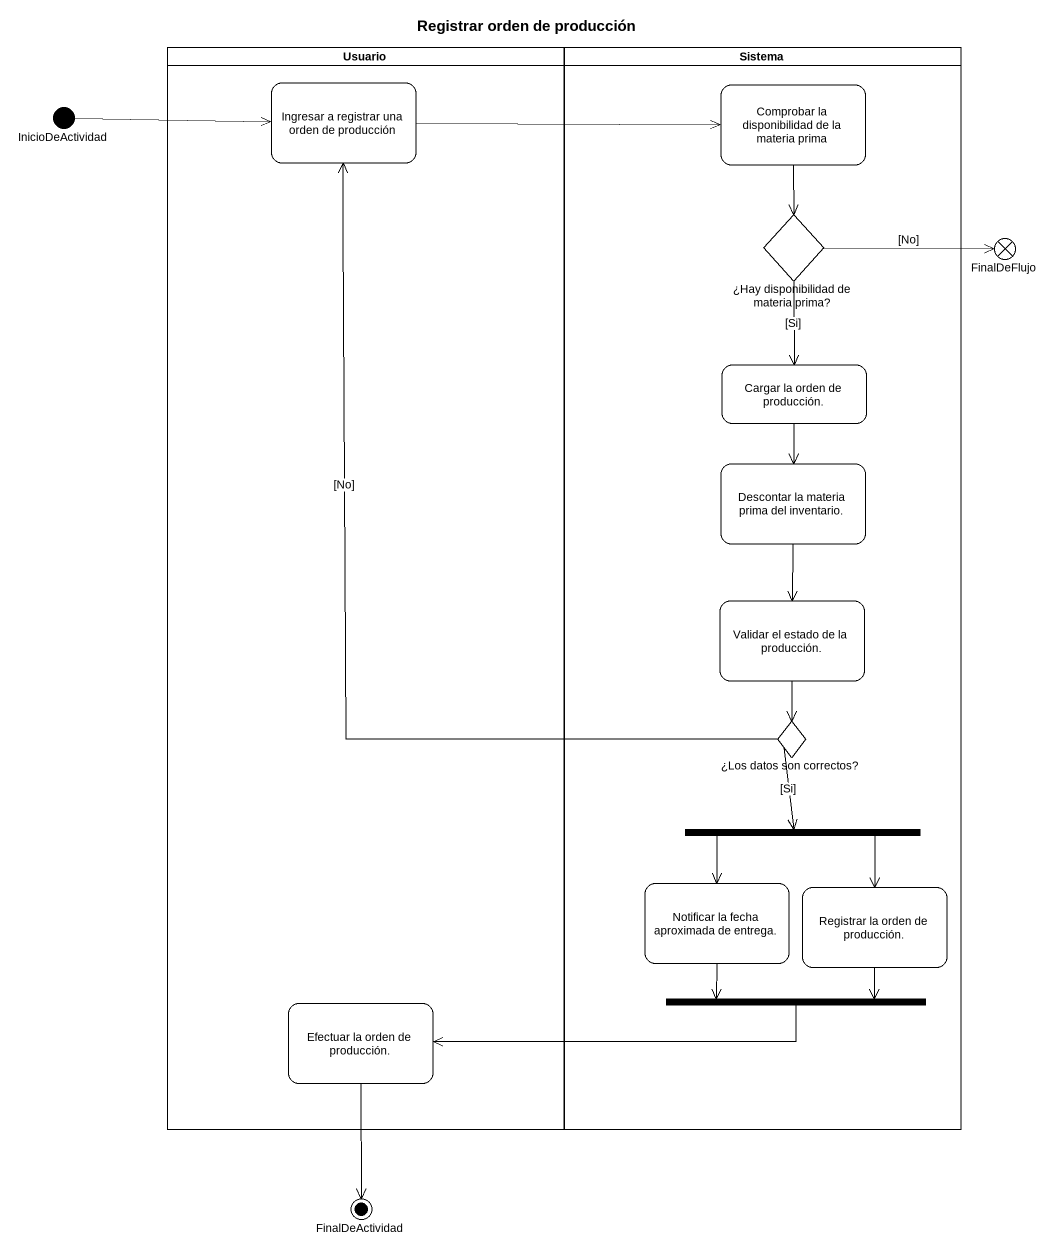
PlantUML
@startuml
title Registrar orden de producción
hide empty description
state Usuario <<partition>> {
  state "Ingresar a registrar una orden de producción" as Ingresar_a_registrar_una
  state "Efectuar la orden de producción." as Efectuar_la_orden_de
}
state Sistema <<partition>> {
  state "Comprobar la disponibilidad de la materia prima" as Comprobar_la_disponibilidad
  state "¿Hay disponibilidad de materia prima?" as Hay_disponibilidad_de <<choice>>
  state "Cargar la orden de producción." as Cargar_la_orden_de
  state "Descontar la materia prima del inventario." as Descontar_la_materia_prima
  state "Validar el estado de la producción." as Validar_el_estado_de_la
  state "¿Los datos son correctos?" as Los_datos_son_correctos <<choice>>
  state fork1 <<fork>>
  state "Notificar la fecha aproximada de entrega." as Notificar_la_fecha
  state "Registrar la orden de producción." as Registrar_la_orden_de
  state fork2 <<join>>
}
state InicioDeActividad <<start>>
state FinalDeFlujo <<end>>
state FinalDeActividad <<end>>
Ingresar_a_registrar_una -right-> Comprobar_la_disponibilidad
Comprobar_la_disponibilidad --> Hay_disponibilidad_de
InicioDeActividad -right-> Ingresar_a_registrar_una
Hay_disponibilidad_de -right-> FinalDeFlujo : [No]
Hay_disponibilidad_de --> Cargar_la_orden_de : [Si]
Cargar_la_orden_de --> Descontar_la_materia_prima
Descontar_la_materia_prima --> Validar_el_estado_de_la
Validar_el_estado_de_la --> Los_datos_son_correctos
Los_datos_son_correctos -up-> Ingresar_a_registrar_una : [No]
Los_datos_son_correctos --> fork1 : [Si]
fork1 --> Notificar_la_fecha
fork1 --> Registrar_la_orden_de
Notificar_la_fecha --> fork2
Registrar_la_orden_de --> fork2
Efectuar_la_orden_de --> FinalDeActividad
fork2 -left-> Efectuar_la_orden_de
@enduml
